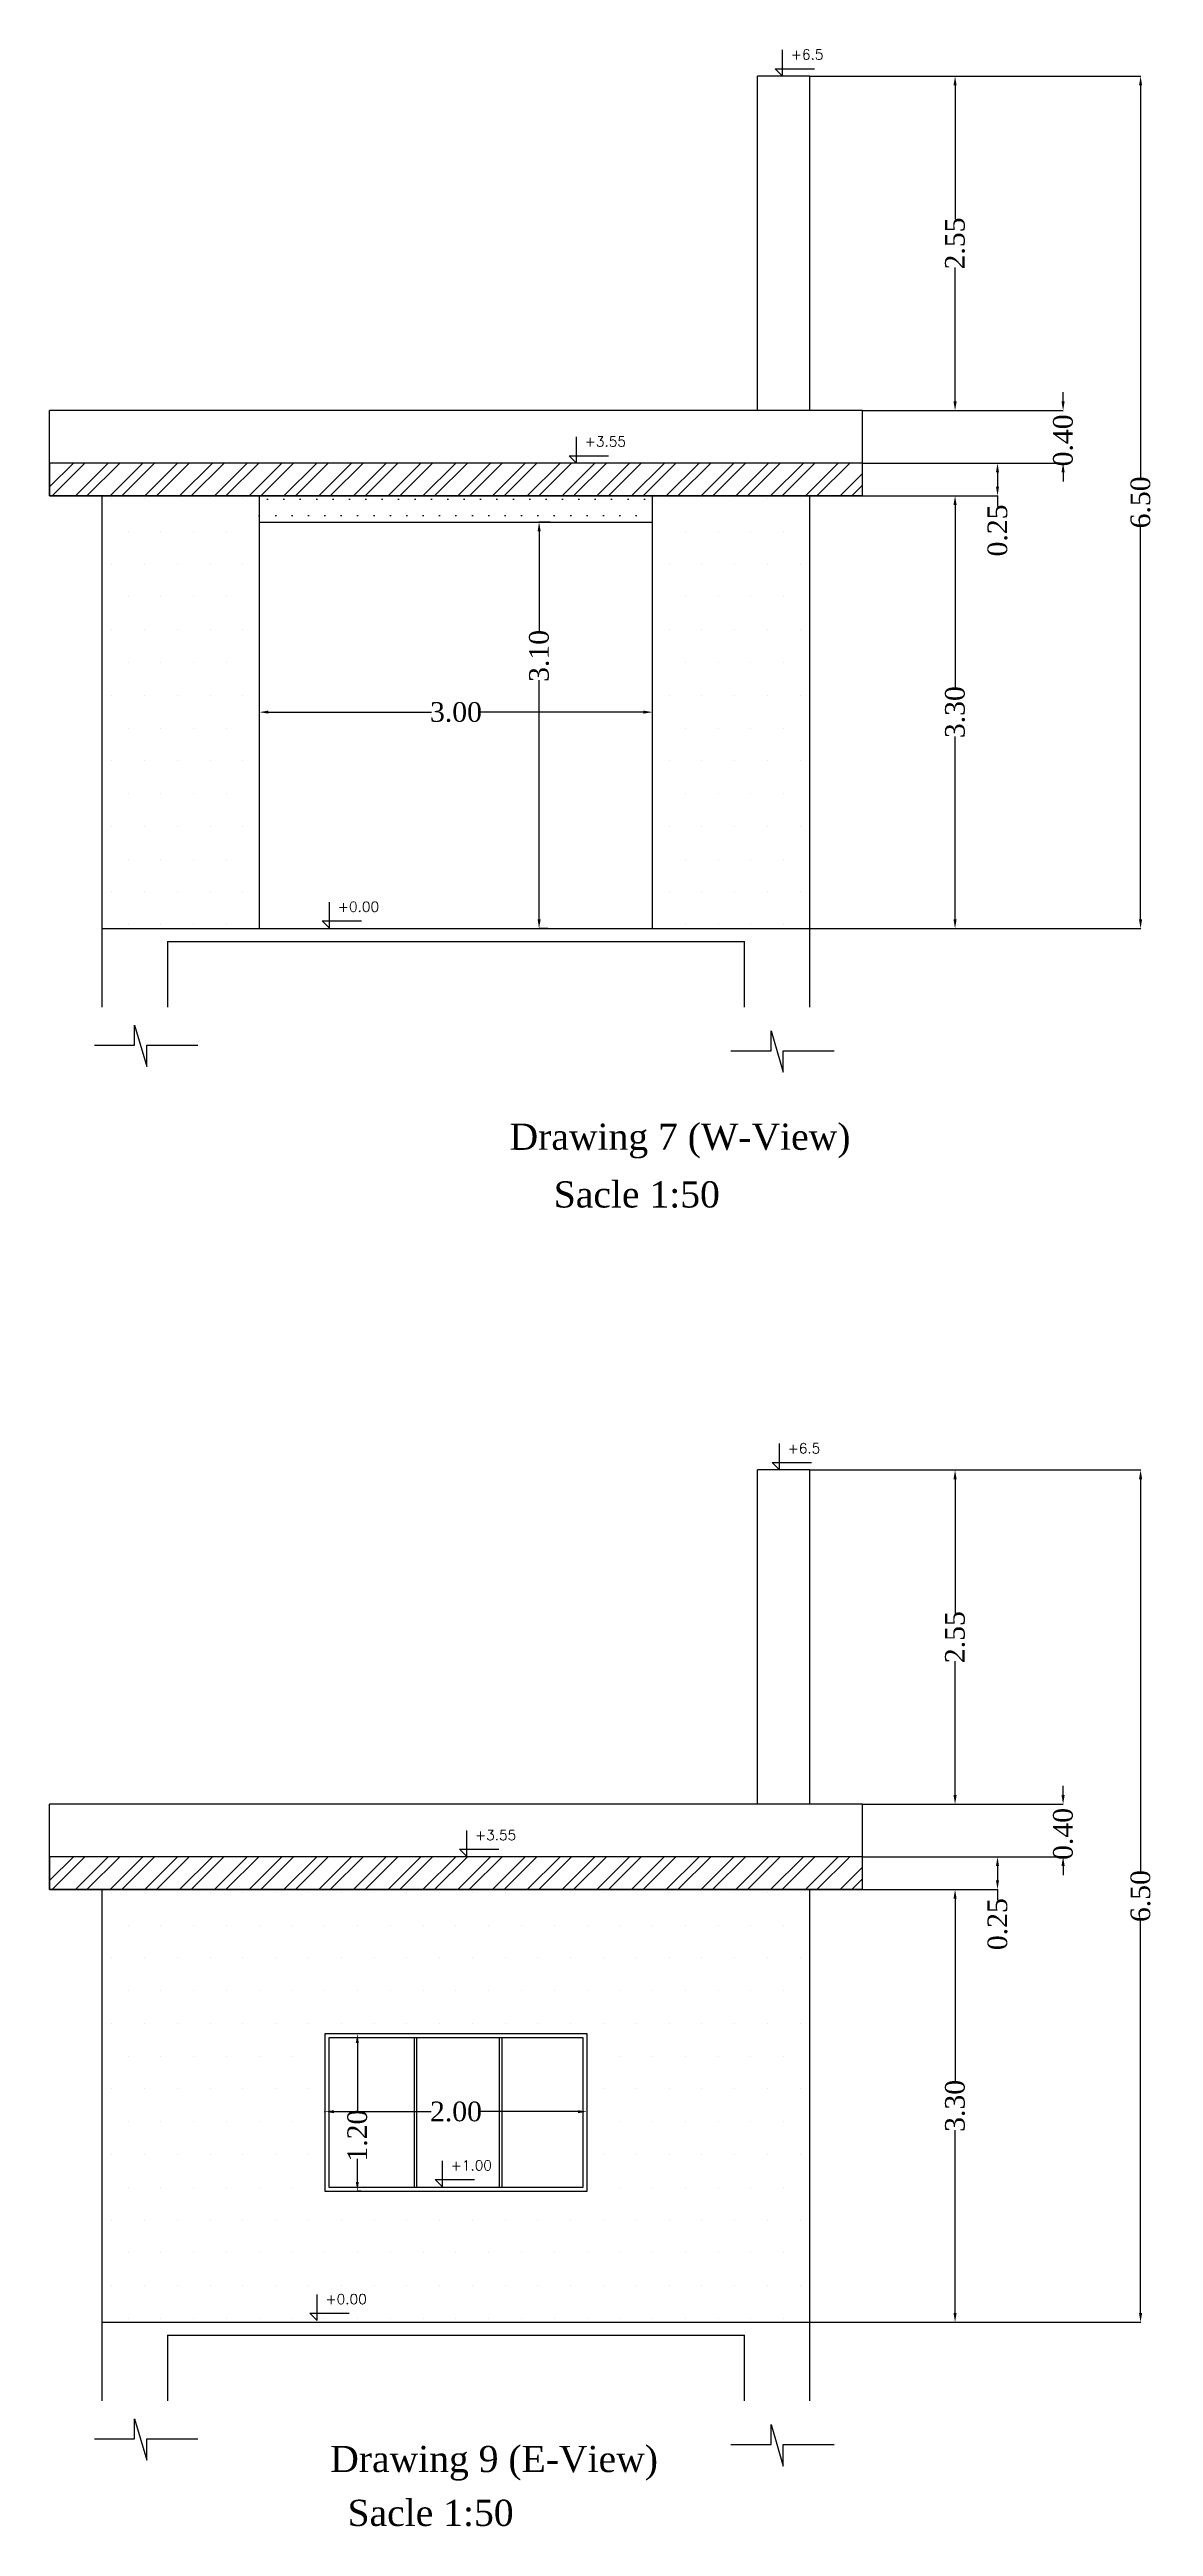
# Model space of a CAD drawing. Header units: inches. Extents: x 159757 to 319554, y 183473 to 366995.
# Drawn here: x 159759.9 to 159768.32, y 183516.41 to 183535.31 of the extents above; entities that cross this region are included whole.
import ezdxf

# ---------------------------------------------------------------- set-up
doc = ezdxf.new("R2010")
doc.units = ezdxf.units.IN
doc.header["$MEASUREMENT"] = 0
doc.header["$PDSIZE"] = 2
doc.layers.add('DIM6', color=180, linetype='Continuous')
doc.styles.add('ATT', font='TXT')
doc.styles.get("Standard").update_dxf_attribs({"font": 'times.ttf', "height": 0.15})
doc.styles.add('style13', font='times.ttf', dxfattribs={"height": 0.06})
doc.styles.add('STYLE2', font='romanc.shx', dxfattribs={"height": 50})
doc.dimstyles.new('Copy of dss', dxfattribs={"dimtxt": 0.18, "dimasz": 0.07, "dimexe": 0.18, "dimexo": 0.0625, "dimgap": 0.09, "dimtad": 0, "dimtoh": 1, "dimrnd": 0.05, "dimzin": 0, "dimdsep": 46, "dimtxsty": 'ATT', "dimcen": 0.09, "dimse1": 1, "dimse2": 1, "dimclrd": 8, "dimclrt": 2, "dimadec": 0, "dimazin": 0, "dimtfac": 1, "dimtofl": 0, "dimtmove": 0, "dimatfit": 3, "dimfxl": 0.18, "dimtolj": 1, "dimtzin": 0, "dimarcsym": 0})

# ---------------------------------------------------------------- blocks, each defined once
blk = doc.blocks.new('*D61')
at = {"layer": 'DEFPOINTS', "color": 0, "linetype": 'Continuous', "transparency": 16777216}
for p in [(159766.1, 183521.271), (159766.807, 183521.271), (159765.7, 183517.971)]:
    blk.add_point(p, dxfattribs=at)
at = {"layer": 'DIM6', "color": 0, "linetype": 'Continuous', "lineweight": -2, "transparency": 16777216}
for p, q in [((159766.102, 183521.271), (159766.808, 183521.271)), ((159765.702, 183517.971), (159766.808, 183517.971))]:
    blk.add_line(p, q, dxfattribs=at)
at = {"layer": 'DIM6', "color": 7, "linetype": 'Continuous', "lineweight": -2, "transparency": 16777216}
for p, q in [((159766.807, 183521.201), (159766.807, 183519.807)), ((159766.807, 183518.041), (159766.807, 183519.436))]:
    blk.add_line(p, q, dxfattribs=at)
at = {"layer": 'DIM6', "color": 7, "linetype": 'Continuous', "transparency": 16777216}
for points in [[(159766.795, 183521.201), (159766.819, 183521.201), (159766.807, 183521.271)], [(159766.795, 183518.041), (159766.819, 183518.041), (159766.807, 183517.971)]]:
    blk.add_solid(points, dxfattribs=at)
at = {"layer": 'DIM6', "color": 7, "linetype": 'Continuous', "transparency": 16777216, "insert": (159766.807, 183519.621), "char_height": 0.15, "attachment_point": 5, "rotation": 90}
blk.add_mtext('\\A1;3.30', dxfattribs=at)
blk = doc.blocks.new('*D62')
at = {"layer": 'DEFPOINTS', "color": 0, "linetype": 'Continuous', "transparency": 16777216}
for p in [(159766.1, 183521.521), (159767.131, 183521.521), (159766.1, 183521.271)]:
    blk.add_point(p, dxfattribs=at)
at = {"layer": 'DIM6', "color": 0, "linetype": 'Continuous', "lineweight": -2, "transparency": 16777216}
for p, q in [((159766.102, 183521.521), (159767.132, 183521.521)), ((159766.102, 183521.271), (159767.132, 183521.271))]:
    blk.add_line(p, q, dxfattribs=at)
at = {"layer": 'DIM6', "color": 7, "linetype": 'Continuous', "lineweight": -2, "transparency": 16777216}
for p, q in [((159767.131, 183521.451), (159767.131, 183521.341)), ((159767.131, 183521.271), (159767.131, 183521.19))]:
    blk.add_line(p, q, dxfattribs=at)
at = {"layer": 'DIM6', "color": 7, "linetype": 'Continuous', "transparency": 16777216}
for points in [[(159767.119, 183521.451), (159767.142, 183521.451), (159767.131, 183521.521)], [(159767.119, 183521.341), (159767.142, 183521.341), (159767.131, 183521.271)]]:
    blk.add_solid(points, dxfattribs=at)
at = {"layer": 'DIM6', "color": 7, "linetype": 'Continuous', "transparency": 16777216, "insert": (159767.131, 183521.007), "char_height": 0.15, "attachment_point": 5, "rotation": 90}
blk.add_mtext('\\A1;0.25', dxfattribs=at)
blk = doc.blocks.new('*D63')
at = {"layer": 'DEFPOINTS', "color": 0, "linetype": 'Continuous', "transparency": 16777216}
for p in [(159766.1, 183521.921), (159767.631, 183521.921), (159766.1, 183521.521)]:
    blk.add_point(p, dxfattribs=at)
at = {"layer": 'DIM6', "color": 7, "linetype": 'Continuous', "lineweight": -2, "transparency": 16777216}
for p, q in [((159767.631, 183521.991), (159767.631, 183522.061)), ((159767.631, 183521.451), (159767.631, 183521.381))]:
    blk.add_line(p, q, dxfattribs=at)
at = {"layer": 'DIM6', "color": 0, "linetype": 'Continuous', "lineweight": -2, "transparency": 16777216}
for p, q in [((159766.102, 183521.921), (159767.632, 183521.921)), ((159766.102, 183521.521), (159767.632, 183521.521))]:
    blk.add_line(p, q, dxfattribs=at)
at = {"layer": 'DIM6', "color": 7, "linetype": 'Continuous', "transparency": 16777216}
for points in [[(159767.619, 183521.991), (159767.643, 183521.991), (159767.631, 183521.921)], [(159767.619, 183521.451), (159767.643, 183521.451), (159767.631, 183521.521)]]:
    blk.add_solid(points, dxfattribs=at)
at = {"layer": 'DIM6', "color": 7, "linetype": 'Continuous', "transparency": 16777216, "insert": (159767.631, 183521.695), "char_height": 0.15, "attachment_point": 5, "rotation": 90}
blk.add_mtext('\\A1;0.40', dxfattribs=at)
blk = doc.blocks.new('*D64')
at = {"layer": 'DEFPOINTS', "color": 0, "linetype": 'Continuous', "transparency": 16777216}
for p in [(159765.7, 183524.471), (159766.807, 183524.471), (159766.1, 183521.921)]:
    blk.add_point(p, dxfattribs=at)
at = {"layer": 'DIM6', "color": 0, "linetype": 'Continuous', "lineweight": -2, "transparency": 16777216}
for p, q in [((159765.702, 183524.471), (159766.808, 183524.471)), ((159766.102, 183521.921), (159766.808, 183521.921))]:
    blk.add_line(p, q, dxfattribs=at)
at = {"layer": 'DIM6', "color": 7, "linetype": 'Continuous', "lineweight": -2, "transparency": 16777216}
for p, q in [((159766.807, 183524.401), (159766.807, 183523.38)), ((159766.807, 183521.991), (159766.807, 183523.012))]:
    blk.add_line(p, q, dxfattribs=at)
at = {"layer": 'DIM6', "color": 7, "linetype": 'Continuous', "transparency": 16777216}
for points in [[(159766.795, 183524.401), (159766.819, 183524.401), (159766.807, 183524.471)], [(159766.795, 183521.991), (159766.819, 183521.991), (159766.807, 183521.921)]]:
    blk.add_solid(points, dxfattribs=at)
at = {"layer": 'DIM6', "color": 7, "linetype": 'Continuous', "transparency": 16777216, "insert": (159766.807, 183523.196), "char_height": 0.15, "attachment_point": 5, "rotation": 90}
blk.add_mtext('\\A1;2.55', dxfattribs=at)
blk = doc.blocks.new('*D65')
at = {"layer": 'DEFPOINTS', "color": 0, "linetype": 'Continuous', "transparency": 16777216}
for p in [(159765.7, 183524.471), (159768.222, 183524.471), (159765.702, 183517.971)]:
    blk.add_point(p, dxfattribs=at)
at = {"layer": 'DIM6', "color": 0, "linetype": 'Continuous', "lineweight": -2, "transparency": 16777216}
for p, q in [((159765.702, 183524.471), (159768.223, 183524.471)), ((159765.704, 183517.971), (159768.223, 183517.971))]:
    blk.add_line(p, q, dxfattribs=at)
at = {"layer": 'DIM6', "color": 7, "linetype": 'Continuous', "lineweight": -2, "transparency": 16777216}
for p, q in [((159768.222, 183524.401), (159768.222, 183521.406)), ((159768.222, 183518.041), (159768.222, 183521.036))]:
    blk.add_line(p, q, dxfattribs=at)
at = {"layer": 'DIM6', "color": 7, "linetype": 'Continuous', "transparency": 16777216}
for points in [[(159768.21, 183524.401), (159768.234, 183524.401), (159768.222, 183524.471)], [(159768.21, 183518.041), (159768.234, 183518.041), (159768.222, 183517.971)]]:
    blk.add_solid(points, dxfattribs=at)
at = {"layer": 'DIM6', "color": 7, "linetype": 'Continuous', "transparency": 16777216, "insert": (159768.222, 183521.221), "char_height": 0.15, "attachment_point": 5, "rotation": 90}
blk.add_mtext('\\A1;6.50', dxfattribs=at)
blk = doc.blocks.new('*D66')
at = {"layer": 'DEFPOINTS', "color": 0, "linetype": 'Continuous', "transparency": 16777216}
for p in [(159762, 183519.571), (159764, 183519.577), (159764, 183519.571)]:
    blk.add_point(p, dxfattribs=at)
at = {"layer": 'DIM6', "color": 0, "linetype": 'Continuous', "lineweight": -2, "transparency": 16777216}
for p, q in [((159762, 183519.573), (159762, 183519.578)), ((159764, 183519.573), (159764, 183519.578))]:
    blk.add_line(p, q, dxfattribs=at)
at = {"layer": 'DIM6', "color": 7, "linetype": 'Continuous', "lineweight": -2, "transparency": 16777216}
for p, q in [((159762.07, 183519.577), (159762.812, 183519.577)), ((159763.93, 183519.577), (159763.187, 183519.577))]:
    blk.add_line(p, q, dxfattribs=at)
at = {"layer": 'DIM6', "color": 7, "linetype": 'Continuous', "transparency": 16777216}
for points in [[(159762.07, 183519.588), (159762.07, 183519.565), (159762, 183519.577)], [(159763.93, 183519.588), (159763.93, 183519.565), (159764, 183519.577)]]:
    blk.add_solid(points, dxfattribs=at)
at = {"layer": 'DIM6', "color": 7, "linetype": 'Continuous', "transparency": 16777216, "insert": (159763, 183519.577), "char_height": 0.15, "attachment_point": 5}
blk.add_mtext('\\A1;2.00', dxfattribs=at)
blk = doc.blocks.new('*D67')
at = {"layer": 'DEFPOINTS', "color": 0, "linetype": 'Continuous', "transparency": 16777216}
for p in [(159762.248, 183520.171), (159762.276, 183520.171), (159762.276, 183518.971)]:
    blk.add_point(p, dxfattribs=at)
at = {"layer": 'DIM6', "color": 0, "linetype": 'Continuous', "lineweight": -2, "transparency": 16777216}
for p, q in [((159762.274, 183520.171), (159762.246, 183520.171)), ((159762.274, 183518.971), (159762.246, 183518.971))]:
    blk.add_line(p, q, dxfattribs=at)
at = {"layer": 'DIM6', "color": 7, "linetype": 'Continuous', "lineweight": -2, "transparency": 16777216}
for p, q in [((159762.248, 183520.101), (159762.248, 183519.571)), ((159762.248, 183519.041), (159762.248, 183519.218))]:
    blk.add_line(p, q, dxfattribs=at)
at = {"layer": 'DIM6', "color": 7, "linetype": 'Continuous', "transparency": 16777216}
for points in [[(159762.236, 183520.101), (159762.259, 183520.101), (159762.248, 183520.171)], [(159762.236, 183519.041), (159762.259, 183519.041), (159762.248, 183518.971)]]:
    blk.add_solid(points, dxfattribs=at)
at = {"layer": 'DIM6', "color": 7, "linetype": 'Continuous', "transparency": 16777216, "insert": (159762.248, 183519.394), "char_height": 0.15, "attachment_point": 5, "rotation": 90}
blk.add_mtext('\\A1;1.20', dxfattribs=at)
blk = doc.blocks.new('*D68')
at = {"layer": 'DEFPOINTS', "color": 0, "linetype": 'Continuous', "transparency": 16777216}
for p in [(159766.1, 183531.901), (159766.807, 183531.901), (159765.7, 183528.601)]:
    blk.add_point(p, dxfattribs=at)
at = {"layer": 'DIM6', "color": 0, "linetype": 'Continuous', "lineweight": -2, "transparency": 16777216}
for p, q in [((159766.102, 183531.901), (159766.808, 183531.901)), ((159765.702, 183528.601), (159766.808, 183528.601))]:
    blk.add_line(p, q, dxfattribs=at)
at = {"layer": 'DIM6', "color": 7, "linetype": 'Continuous', "lineweight": -2, "transparency": 16777216}
for p, q in [((159766.807, 183531.831), (159766.807, 183530.437)), ((159766.807, 183528.671), (159766.807, 183530.066))]:
    blk.add_line(p, q, dxfattribs=at)
at = {"layer": 'DIM6', "color": 7, "linetype": 'Continuous', "transparency": 16777216}
for points in [[(159766.795, 183531.831), (159766.819, 183531.831), (159766.807, 183531.901)], [(159766.795, 183528.671), (159766.819, 183528.671), (159766.807, 183528.601)]]:
    blk.add_solid(points, dxfattribs=at)
at = {"layer": 'DIM6', "color": 7, "linetype": 'Continuous', "transparency": 16777216, "insert": (159766.807, 183530.251), "char_height": 0.15, "attachment_point": 5, "rotation": 90}
blk.add_mtext('\\A1;3.30', dxfattribs=at)
blk = doc.blocks.new('*D69')
at = {"layer": 'DEFPOINTS', "color": 0, "linetype": 'Continuous', "transparency": 16777216}
for p in [(159766.1, 183532.151), (159767.131, 183532.151), (159766.1, 183531.901)]:
    blk.add_point(p, dxfattribs=at)
at = {"layer": 'DIM6', "color": 0, "linetype": 'Continuous', "lineweight": -2, "transparency": 16777216}
for p, q in [((159766.102, 183532.151), (159767.132, 183532.151)), ((159766.102, 183531.901), (159767.132, 183531.901))]:
    blk.add_line(p, q, dxfattribs=at)
at = {"layer": 'DIM6', "color": 7, "linetype": 'Continuous', "lineweight": -2, "transparency": 16777216}
for p, q in [((159767.131, 183532.081), (159767.131, 183531.971)), ((159767.131, 183531.901), (159767.131, 183531.82))]:
    blk.add_line(p, q, dxfattribs=at)
at = {"layer": 'DIM6', "color": 7, "linetype": 'Continuous', "transparency": 16777216}
for points in [[(159767.119, 183532.081), (159767.142, 183532.081), (159767.131, 183532.151)], [(159767.119, 183531.971), (159767.142, 183531.971), (159767.131, 183531.901)]]:
    blk.add_solid(points, dxfattribs=at)
at = {"layer": 'DIM6', "color": 7, "linetype": 'Continuous', "transparency": 16777216, "insert": (159767.131, 183531.637), "char_height": 0.15, "attachment_point": 5, "rotation": 90}
blk.add_mtext('\\A1;0.25', dxfattribs=at)
blk = doc.blocks.new('*D70')
at = {"layer": 'DEFPOINTS', "color": 0, "linetype": 'Continuous', "transparency": 16777216}
for p in [(159766.1, 183532.551), (159767.631, 183532.551), (159766.1, 183532.151)]:
    blk.add_point(p, dxfattribs=at)
at = {"layer": 'DIM6', "color": 0, "linetype": 'Continuous', "lineweight": -2, "transparency": 16777216}
for p, q in [((159766.102, 183532.551), (159767.632, 183532.551)), ((159766.102, 183532.151), (159767.632, 183532.151))]:
    blk.add_line(p, q, dxfattribs=at)
at = {"layer": 'DIM6', "color": 7, "linetype": 'Continuous', "lineweight": -2, "transparency": 16777216}
for p, q in [((159767.631, 183532.621), (159767.631, 183532.691)), ((159767.631, 183532.081), (159767.631, 183532.011))]:
    blk.add_line(p, q, dxfattribs=at)
at = {"layer": 'DIM6', "color": 7, "linetype": 'Continuous', "transparency": 16777216}
for points in [[(159767.619, 183532.621), (159767.643, 183532.621), (159767.631, 183532.551)], [(159767.619, 183532.081), (159767.643, 183532.081), (159767.631, 183532.151)]]:
    blk.add_solid(points, dxfattribs=at)
at = {"layer": 'DIM6', "color": 7, "linetype": 'Continuous', "transparency": 16777216, "insert": (159767.631, 183532.324), "char_height": 0.15, "attachment_point": 5, "rotation": 90}
blk.add_mtext('\\A1;0.40', dxfattribs=at)
blk = doc.blocks.new('*D71')
at = {"layer": 'DEFPOINTS', "color": 0, "linetype": 'Continuous', "transparency": 16777216}
for p in [(159765.7, 183535.101), (159766.807, 183535.101), (159766.1, 183532.551)]:
    blk.add_point(p, dxfattribs=at)
at = {"layer": 'DIM6', "color": 0, "linetype": 'Continuous', "lineweight": -2, "transparency": 16777216}
for p, q in [((159765.702, 183535.101), (159766.808, 183535.101)), ((159766.102, 183532.551), (159766.808, 183532.551))]:
    blk.add_line(p, q, dxfattribs=at)
at = {"layer": 'DIM6', "color": 7, "linetype": 'Continuous', "lineweight": -2, "transparency": 16777216}
for p, q in [((159766.807, 183535.031), (159766.807, 183534.01)), ((159766.807, 183532.621), (159766.807, 183533.642))]:
    blk.add_line(p, q, dxfattribs=at)
at = {"layer": 'DIM6', "color": 7, "linetype": 'Continuous', "transparency": 16777216}
for points in [[(159766.795, 183535.031), (159766.819, 183535.031), (159766.807, 183535.101)], [(159766.795, 183532.621), (159766.819, 183532.621), (159766.807, 183532.551)]]:
    blk.add_solid(points, dxfattribs=at)
at = {"layer": 'DIM6', "color": 7, "linetype": 'Continuous', "transparency": 16777216, "insert": (159766.807, 183533.826), "char_height": 0.15, "attachment_point": 5, "rotation": 90}
blk.add_mtext('\\A1;2.55', dxfattribs=at)
blk = doc.blocks.new('*D72')
at = {"layer": 'DEFPOINTS', "color": 0, "linetype": 'Continuous', "transparency": 16777216}
for p in [(159765.7, 183535.101), (159768.222, 183535.101), (159765.702, 183528.601)]:
    blk.add_point(p, dxfattribs=at)
at = {"layer": 'DIM6', "color": 0, "linetype": 'Continuous', "lineweight": -2, "transparency": 16777216}
for p, q in [((159765.702, 183535.101), (159768.223, 183535.101)), ((159765.704, 183528.601), (159768.223, 183528.601))]:
    blk.add_line(p, q, dxfattribs=at)
at = {"layer": 'DIM6', "color": 7, "linetype": 'Continuous', "lineweight": -2, "transparency": 16777216}
for p, q in [((159768.222, 183535.031), (159768.222, 183532.036)), ((159768.222, 183528.671), (159768.222, 183531.666))]:
    blk.add_line(p, q, dxfattribs=at)
at = {"layer": 'DIM6', "color": 7, "linetype": 'Continuous', "transparency": 16777216}
for points in [[(159768.21, 183535.031), (159768.234, 183535.031), (159768.222, 183535.101)], [(159768.21, 183528.671), (159768.234, 183528.671), (159768.222, 183528.601)]]:
    blk.add_solid(points, dxfattribs=at)
at = {"layer": 'DIM6', "color": 7, "linetype": 'Continuous', "transparency": 16777216, "insert": (159768.222, 183531.851), "char_height": 0.15, "attachment_point": 5, "rotation": 90}
blk.add_mtext('\\A1;6.50', dxfattribs=at)
blk = doc.blocks.new('*D73')
at = {"layer": 'DEFPOINTS', "color": 0, "linetype": 'Continuous', "transparency": 16777216}
for p in [(159761.5, 183530.251), (159764.5, 183530.251), (159764.5, 183530.251)]:
    blk.add_point(p, dxfattribs=at)
at = {"layer": 'DIM6', "color": 0, "linetype": 'Continuous', "lineweight": -2, "transparency": 16777216}
for p, q in [((159761.5, 183530.253), (159761.5, 183530.253)), ((159764.5, 183530.253), (159764.5, 183530.253))]:
    blk.add_line(p, q, dxfattribs=at)
at = {"layer": 'DIM6', "color": 7, "linetype": 'Continuous', "lineweight": -2, "transparency": 16777216}
for p, q in [((159761.57, 183530.251), (159762.814, 183530.251)), ((159764.43, 183530.251), (159763.185, 183530.251))]:
    blk.add_line(p, q, dxfattribs=at)
at = {"layer": 'DIM6', "color": 7, "linetype": 'Continuous', "transparency": 16777216}
for points in [[(159761.57, 183530.263), (159761.57, 183530.24), (159761.5, 183530.251)], [(159764.43, 183530.263), (159764.43, 183530.24), (159764.5, 183530.251)]]:
    blk.add_solid(points, dxfattribs=at)
at = {"layer": 'DIM6', "color": 7, "linetype": 'Continuous', "transparency": 16777216, "insert": (159763, 183530.251), "char_height": 0.15, "attachment_point": 5}
blk.add_mtext('\\A1;3.00', dxfattribs=at)
blk = doc.blocks.new('*D74')
at = {"layer": 'DEFPOINTS', "color": 0, "linetype": 'Continuous', "transparency": 16777216}
for p in [(159763.634, 183531.701), (159763.72, 183531.701), (159763.703, 183528.601)]:
    blk.add_point(p, dxfattribs=at)
at = {"layer": 'DIM6', "color": 0, "linetype": 'Continuous', "lineweight": -2, "transparency": 16777216}
for p, q in [((159763.718, 183531.701), (159763.633, 183531.701)), ((159763.701, 183528.601), (159763.633, 183528.601))]:
    blk.add_line(p, q, dxfattribs=at)
at = {"layer": 'DIM6', "color": 7, "linetype": 'Continuous', "lineweight": -2, "transparency": 16777216}
for p, q in [((159763.634, 183531.631), (159763.634, 183530.866)), ((159763.634, 183528.671), (159763.634, 183530.495))]:
    blk.add_line(p, q, dxfattribs=at)
at = {"layer": 'DIM6', "color": 7, "linetype": 'Continuous', "transparency": 16777216}
for points in [[(159763.623, 183531.631), (159763.646, 183531.631), (159763.634, 183531.701)], [(159763.623, 183528.671), (159763.646, 183528.671), (159763.634, 183528.601)]]:
    blk.add_solid(points, dxfattribs=at)
at = {"layer": 'DIM6', "color": 7, "linetype": 'Continuous', "transparency": 16777216, "insert": (159763.634, 183530.68), "char_height": 0.15, "attachment_point": 5, "rotation": 90}
blk.add_mtext('\\A1;3.10', dxfattribs=at)

msp = doc.modelspace()

# ---------------------------------------------------------------- hatches: boundary and pattern name
at = {"layer": 'DIM6', "linetype": 'Continuous'}
h = msp.add_hatch(dxfattribs=at)
h.set_pattern_fill('ANSI32', scale=0.5, style=0)
h.set_pattern_definition([(45, (0, 10.62988), (-0.13258252147, 0.13258252147), []), (45, (0.08839, 10.62988), (-0.13258252147, 0.13258252147), [])])
h.paths.add_polyline_path([(159759.9, 183531.901), (159766.1, 183531.901), (159766.1, 183532.151), (159759.9, 183532.151)])
h = msp.add_hatch(dxfattribs=at)
h.set_pattern_fill('DOTS', scale=2, style=0)
h.paths.add_polyline_path([(159761.5, 183531.701), (159764.5, 183531.701), (159764.5, 183531.901), (159761.5, 183531.901)])
h = msp.add_hatch(dxfattribs=at)
h.set_pattern_fill('ANSI32', scale=0.5, style=0)
h.paths.add_polyline_path([(159759.9, 183521.271), (159766.1, 183521.271), (159766.1, 183521.521), (159759.9, 183521.521)])

# ---------------------------------------------------------------- linework, layer by layer
at = {"layer": 'DIM6', "color": 7, "linetype": 'Continuous'}
for p, q in [((159765.491, 183535.103), (159765.491, 183535.303)), ((159765.3, 183532.551), (159765.3, 183535.101)), ((159765.7, 183535.101), (159765.3, 183535.101)), ((159765.435, 183535.159), (159765.491, 183535.103)), ((159765.435, 183535.159), (159765.735, 183535.159)), ((159765.7, 183532.551), (159765.7, 183535.101)), ((159766.1, 183532.551), (159759.9, 183532.551)), ((159759.9, 183531.901), (159759.9, 183532.551)), ((159766.1, 183531.901), (159766.1, 183532.551)), ((159763.919, 183532.151), (159763.919, 183532.351)), ((159766.1, 183532.151), (159759.9, 183532.151)), ((159763.863, 183532.207), (159763.919, 183532.151)), ((159763.863, 183532.207), (159764.163, 183532.207)), ((159766.1, 183531.901), (159759.9, 183531.901)), ((159760.3, 183531.901), (159760.3, 183528.001)), ((159760.375, 183531.88), (159760.375, 183531.88)), ((159760.625, 183531.88), (159760.625, 183531.88)), ((159760.875, 183531.88), (159760.875, 183531.88)), ((159761.125, 183531.88), (159761.125, 183531.88)), ((159761.375, 183531.88), (159761.375, 183531.88)), ((159761.5, 183531.901), (159761.5, 183528.601)), ((159764.5, 183528.601), (159764.5, 183531.901)), ((159764.625, 183531.88), (159764.625, 183531.88)), ((159764.875, 183531.88), (159764.875, 183531.88)), ((159765.125, 183531.88), (159765.125, 183531.88)), ((159765.375, 183531.88), (159765.375, 183531.88)), ((159765.625, 183531.88), (159765.625, 183531.88)), ((159765.7, 183528.001), (159765.7, 183531.901)), ((159760.5, 183531.63), (159760.5, 183531.63)), ((159760.75, 183531.63), (159760.75, 183531.63)), ((159761, 183531.63), (159761, 183531.63)), ((159761.25, 183531.63), (159761.25, 183531.63)), ((159761.5, 183531.63), (159761.5, 183531.63)), ((159764.5, 183531.63), (159764.5, 183531.63)), ((159764.75, 183531.63), (159764.75, 183531.63)), ((159765, 183531.63), (159765, 183531.63)), ((159765.25, 183531.63), (159765.25, 183531.63)), ((159765.5, 183531.63), (159765.5, 183531.63)), ((159760.375, 183531.38), (159760.375, 183531.38)), ((159760.625, 183531.38), (159760.625, 183531.38)), ((159760.875, 183531.38), (159760.875, 183531.38)), ((159761.125, 183531.38), (159761.125, 183531.38)), ((159761.375, 183531.38), (159761.375, 183531.38)), ((159764.625, 183531.38), (159764.625, 183531.38)), ((159764.875, 183531.38), (159764.875, 183531.38)), ((159765.125, 183531.38), (159765.125, 183531.38)), ((159765.375, 183531.38), (159765.375, 183531.38)), ((159765.625, 183531.38), (159765.625, 183531.38)), ((159760.5, 183531.13), (159760.5, 183531.13)), ((159760.75, 183531.13), (159760.75, 183531.13)), ((159761, 183531.13), (159761, 183531.13)), ((159761.25, 183531.13), (159761.25, 183531.13)), ((159761.5, 183531.13), (159761.5, 183531.13)), ((159764.5, 183531.13), (159764.5, 183531.13)), ((159764.75, 183531.13), (159764.75, 183531.13)), ((159765, 183531.13), (159765, 183531.13)), ((159765.25, 183531.13), (159765.25, 183531.13)), ((159765.5, 183531.13), (159765.5, 183531.13)), ((159760.375, 183530.88), (159760.375, 183530.88)), ((159760.625, 183530.88), (159760.625, 183530.88)), ((159760.875, 183530.88), (159760.875, 183530.88)), ((159761.125, 183530.88), (159761.125, 183530.88)), ((159761.375, 183530.88), (159761.375, 183530.88)), ((159764.625, 183530.88), (159764.625, 183530.88)), ((159764.875, 183530.88), (159764.875, 183530.88)), ((159765.125, 183530.88), (159765.125, 183530.88)), ((159765.375, 183530.88), (159765.375, 183530.88)), ((159765.625, 183530.88), (159765.625, 183530.88)), ((159760.5, 183530.63), (159760.5, 183530.63)), ((159760.75, 183530.63), (159760.75, 183530.63)), ((159761, 183530.63), (159761, 183530.63)), ((159761.25, 183530.63), (159761.25, 183530.63)), ((159761.5, 183530.63), (159761.5, 183530.63)), ((159764.5, 183530.63), (159764.5, 183530.63)), ((159764.75, 183530.63), (159764.75, 183530.63)), ((159765, 183530.63), (159765, 183530.63)), ((159765.25, 183530.63), (159765.25, 183530.63)), ((159765.5, 183530.63), (159765.5, 183530.63)), ((159760.375, 183530.38), (159760.375, 183530.38)), ((159760.625, 183530.38), (159760.625, 183530.38)), ((159760.875, 183530.38), (159760.875, 183530.38)), ((159761.125, 183530.38), (159761.125, 183530.38)), ((159761.375, 183530.38), (159761.375, 183530.38)), ((159764.625, 183530.38), (159764.625, 183530.38)), ((159764.875, 183530.38), (159764.875, 183530.38)), ((159765.125, 183530.38), (159765.125, 183530.38)), ((159765.375, 183530.38), (159765.375, 183530.38)), ((159765.625, 183530.38), (159765.625, 183530.38)), ((159760.5, 183530.13), (159760.5, 183530.13)), ((159760.75, 183530.13), (159760.75, 183530.13)), ((159761, 183530.13), (159761, 183530.13)), ((159761.25, 183530.13), (159761.25, 183530.13)), ((159761.5, 183530.13), (159761.5, 183530.13)), ((159764.5, 183530.13), (159764.5, 183530.13)), ((159764.75, 183530.13), (159764.75, 183530.13)), ((159765, 183530.13), (159765, 183530.13)), ((159765.25, 183530.13), (159765.25, 183530.13)), ((159765.5, 183530.13), (159765.5, 183530.13)), ((159760.375, 183529.88), (159760.375, 183529.88)), ((159760.625, 183529.88), (159760.625, 183529.88)), ((159760.875, 183529.88), (159760.875, 183529.88)), ((159761.125, 183529.88), (159761.125, 183529.88)), ((159761.375, 183529.88), (159761.375, 183529.88)), ((159764.625, 183529.88), (159764.625, 183529.88)), ((159764.875, 183529.88), (159764.875, 183529.88)), ((159765.125, 183529.88), (159765.125, 183529.88)), ((159765.375, 183529.88), (159765.375, 183529.88)), ((159765.625, 183529.88), (159765.625, 183529.88)), ((159760.5, 183529.63), (159760.5, 183529.63)), ((159760.75, 183529.63), (159760.75, 183529.63)), ((159761, 183529.63), (159761, 183529.63)), ((159761.25, 183529.63), (159761.25, 183529.63)), ((159761.5, 183529.63), (159761.5, 183529.63)), ((159764.5, 183529.63), (159764.5, 183529.63)), ((159764.75, 183529.63), (159764.75, 183529.63)), ((159765, 183529.63), (159765, 183529.63)), ((159765.25, 183529.63), (159765.25, 183529.63)), ((159765.5, 183529.63), (159765.5, 183529.63)), ((159760.375, 183529.38), (159760.375, 183529.38)), ((159760.625, 183529.38), (159760.625, 183529.38)), ((159760.875, 183529.38), (159760.875, 183529.38)), ((159761.125, 183529.38), (159761.125, 183529.38)), ((159761.375, 183529.38), (159761.375, 183529.38)), ((159764.625, 183529.38), (159764.625, 183529.38)), ((159764.875, 183529.38), (159764.875, 183529.38)), ((159765.125, 183529.38), (159765.125, 183529.38)), ((159765.375, 183529.38), (159765.375, 183529.38)), ((159765.625, 183529.38), (159765.625, 183529.38)), ((159760.5, 183529.13), (159760.5, 183529.13)), ((159760.75, 183529.13), (159760.75, 183529.13)), ((159761, 183529.13), (159761, 183529.13)), ((159761.25, 183529.13), (159761.25, 183529.13)), ((159761.5, 183529.13), (159761.5, 183529.13)), ((159764.5, 183529.13), (159764.5, 183529.13)), ((159764.75, 183529.13), (159764.75, 183529.13)), ((159765, 183529.13), (159765, 183529.13)), ((159765.25, 183529.13), (159765.25, 183529.13)), ((159765.5, 183529.13), (159765.5, 183529.13)), ((159760.375, 183528.88), (159760.375, 183528.88)), ((159760.625, 183528.88), (159760.625, 183528.88)), ((159760.875, 183528.88), (159760.875, 183528.88)), ((159761.125, 183528.88), (159761.125, 183528.88)), ((159761.375, 183528.88), (159761.375, 183528.88)), ((159762.036, 183528.603), (159762.036, 183528.803)), ((159764.625, 183528.88), (159764.625, 183528.88)), ((159764.875, 183528.88), (159764.875, 183528.88)), ((159765.125, 183528.88), (159765.125, 183528.88)), ((159765.375, 183528.88), (159765.375, 183528.88)), ((159765.625, 183528.88), (159765.625, 183528.88)), ((159760.3, 183528.601), (159765.7, 183528.601)), ((159760.5, 183528.63), (159760.5, 183528.63)), ((159760.75, 183528.63), (159760.75, 183528.63)), ((159761, 183528.63), (159761, 183528.63)), ((159761.25, 183528.63), (159761.25, 183528.63)), ((159761.5, 183528.63), (159761.5, 183528.63)), ((159761.98, 183528.659), (159762.036, 183528.603)), ((159761.98, 183528.659), (159762.28, 183528.659)), ((159764.5, 183528.63), (159764.5, 183528.63)), ((159764.75, 183528.63), (159764.75, 183528.63)), ((159765, 183528.63), (159765, 183528.63)), ((159765.25, 183528.63), (159765.25, 183528.63)), ((159765.5, 183528.63), (159765.5, 183528.63)), ((159760.8, 183528.501), (159765.2, 183528.501)), ((159760.8, 183528.501), (159760.8, 183528.001)), ((159765.2, 183528.001), (159765.2, 183528.501)), ((159760.549, 183527.712), (159760.549, 183527.865)), ((159760.549, 183527.865), (159760.641, 183527.548)), ((159765.404, 183527.668), (159765.404, 183527.821)), ((159765.404, 183527.821), (159765.496, 183527.504)), ((159760.242, 183527.712), (159760.549, 183527.712)), ((159760.641, 183527.548), (159760.641, 183527.712)), ((159760.641, 183527.712), (159761.03, 183527.712)), ((159765.097, 183527.668), (159765.404, 183527.668)), ((159765.496, 183527.504), (159765.496, 183527.668)), ((159765.496, 183527.668), (159765.885, 183527.668)), ((159765.468, 183524.472), (159765.468, 183524.672)), ((159765.7, 183524.471), (159765.3, 183524.471)), ((159765.3, 183521.921), (159765.3, 183524.471)), ((159765.411, 183524.529), (159765.468, 183524.472)), ((159765.411, 183524.529), (159765.711, 183524.529)), ((159765.7, 183521.921), (159765.7, 183524.471)), ((159759.9, 183521.271), (159759.9, 183521.921)), ((159766.1, 183521.921), (159759.9, 183521.921)), ((159766.1, 183521.271), (159766.1, 183521.921)), ((159763.026, 183521.579), (159763.082, 183521.522)), ((159763.026, 183521.579), (159763.326, 183521.579)), ((159763.082, 183521.522), (159763.082, 183521.722)), ((159766.1, 183521.521), (159759.9, 183521.521)), ((159766.1, 183521.271), (159759.9, 183521.271)), ((159760.3, 183521.271), (159760.3, 183517.371)), ((159760.375, 183521.25), (159760.375, 183521.25)), ((159760.625, 183521.25), (159760.625, 183521.25)), ((159760.875, 183521.25), (159760.875, 183521.25)), ((159761.125, 183521.25), (159761.125, 183521.25)), ((159761.375, 183521.25), (159761.375, 183521.25)), ((159761.625, 183521.25), (159761.625, 183521.25)), ((159761.875, 183521.25), (159761.875, 183521.25)), ((159762.125, 183521.25), (159762.125, 183521.25)), ((159762.375, 183521.25), (159762.375, 183521.25)), ((159762.625, 183521.25), (159762.625, 183521.25)), ((159762.875, 183521.25), (159762.875, 183521.25)), ((159763.125, 183521.25), (159763.125, 183521.25)), ((159763.375, 183521.25), (159763.375, 183521.25)), ((159763.625, 183521.25), (159763.625, 183521.25)), ((159763.875, 183521.25), (159763.875, 183521.25)), ((159764.125, 183521.25), (159764.125, 183521.25)), ((159764.375, 183521.25), (159764.375, 183521.25)), ((159764.625, 183521.25), (159764.625, 183521.25)), ((159764.875, 183521.25), (159764.875, 183521.25)), ((159765.125, 183521.25), (159765.125, 183521.25)), ((159765.375, 183521.25), (159765.375, 183521.25)), ((159765.625, 183521.25), (159765.625, 183521.25)), ((159765.7, 183517.371), (159765.7, 183521.271)), ((159760.5, 183521), (159760.5, 183521)), ((159760.75, 183521), (159760.75, 183521)), ((159761, 183521), (159761, 183521)), ((159761.25, 183521), (159761.25, 183521)), ((159761.5, 183521), (159761.5, 183521)), ((159761.75, 183521), (159761.75, 183521)), ((159762, 183521), (159762, 183521)), ((159762.25, 183521), (159762.25, 183521)), ((159762.5, 183521), (159762.5, 183521)), ((159762.75, 183521), (159762.75, 183521)), ((159763, 183521), (159763, 183521)), ((159763.25, 183521), (159763.25, 183521)), ((159763.5, 183521), (159763.5, 183521)), ((159763.75, 183521), (159763.75, 183521)), ((159764, 183521), (159764, 183521)), ((159764.25, 183521), (159764.25, 183521)), ((159764.5, 183521), (159764.5, 183521)), ((159764.75, 183521), (159764.75, 183521)), ((159765, 183521), (159765, 183521)), ((159765.25, 183521), (159765.25, 183521)), ((159765.5, 183521), (159765.5, 183521)), ((159760.375, 183520.75), (159760.375, 183520.75)), ((159760.625, 183520.75), (159760.625, 183520.75)), ((159760.875, 183520.75), (159760.875, 183520.75)), ((159761.125, 183520.75), (159761.125, 183520.75)), ((159761.375, 183520.75), (159761.375, 183520.75)), ((159761.625, 183520.75), (159761.625, 183520.75)), ((159761.875, 183520.75), (159761.875, 183520.75)), ((159762.125, 183520.75), (159762.125, 183520.75)), ((159762.375, 183520.75), (159762.375, 183520.75)), ((159762.625, 183520.75), (159762.625, 183520.75)), ((159762.875, 183520.75), (159762.875, 183520.75)), ((159763.125, 183520.75), (159763.125, 183520.75)), ((159763.375, 183520.75), (159763.375, 183520.75)), ((159763.625, 183520.75), (159763.625, 183520.75)), ((159763.875, 183520.75), (159763.875, 183520.75)), ((159764.125, 183520.75), (159764.125, 183520.75)), ((159764.375, 183520.75), (159764.375, 183520.75)), ((159764.625, 183520.75), (159764.625, 183520.75)), ((159764.875, 183520.75), (159764.875, 183520.75)), ((159765.125, 183520.75), (159765.125, 183520.75)), ((159765.375, 183520.75), (159765.375, 183520.75)), ((159765.625, 183520.75), (159765.625, 183520.75)), ((159760.5, 183520.5), (159760.5, 183520.5)), ((159760.75, 183520.5), (159760.75, 183520.5)), ((159761, 183520.5), (159761, 183520.5)), ((159761.25, 183520.5), (159761.25, 183520.5)), ((159761.5, 183520.5), (159761.5, 183520.5)), ((159761.75, 183520.5), (159761.75, 183520.5)), ((159762, 183520.5), (159762, 183520.5)), ((159762.25, 183520.5), (159762.25, 183520.5)), ((159762.5, 183520.5), (159762.5, 183520.5)), ((159762.75, 183520.5), (159762.75, 183520.5)), ((159763, 183520.5), (159763, 183520.5)), ((159763.25, 183520.5), (159763.25, 183520.5)), ((159763.5, 183520.5), (159763.5, 183520.5)), ((159763.75, 183520.5), (159763.75, 183520.5)), ((159764, 183520.5), (159764, 183520.5)), ((159764.25, 183520.5), (159764.25, 183520.5)), ((159764.5, 183520.5), (159764.5, 183520.5)), ((159764.75, 183520.5), (159764.75, 183520.5)), ((159765, 183520.5), (159765, 183520.5)), ((159765.25, 183520.5), (159765.25, 183520.5)), ((159765.5, 183520.5), (159765.5, 183520.5)), ((159760.375, 183520.25), (159760.375, 183520.25)), ((159760.625, 183520.25), (159760.625, 183520.25)), ((159760.875, 183520.25), (159760.875, 183520.25)), ((159761.125, 183520.25), (159761.125, 183520.25)), ((159761.375, 183520.25), (159761.375, 183520.25)), ((159761.625, 183520.25), (159761.625, 183520.25)), ((159761.875, 183520.25), (159761.875, 183520.25)), ((159762.125, 183520.25), (159762.125, 183520.25)), ((159762.375, 183520.25), (159762.375, 183520.25)), ((159762.625, 183520.25), (159762.625, 183520.25)), ((159762.875, 183520.25), (159762.875, 183520.25)), ((159763.125, 183520.25), (159763.125, 183520.25)), ((159763.375, 183520.25), (159763.375, 183520.25)), ((159763.625, 183520.25), (159763.625, 183520.25)), ((159763.875, 183520.25), (159763.875, 183520.25)), ((159764.125, 183520.25), (159764.125, 183520.25)), ((159764.375, 183520.25), (159764.375, 183520.25)), ((159764.625, 183520.25), (159764.625, 183520.25)), ((159764.875, 183520.25), (159764.875, 183520.25)), ((159765.125, 183520.25), (159765.125, 183520.25)), ((159765.375, 183520.25), (159765.375, 183520.25)), ((159765.625, 183520.25), (159765.625, 183520.25)), ((159763.97, 183520.141), (159762.03, 183520.141)), ((159762.03, 183520.141), (159762.03, 183519.001)), ((159762.68, 183520.141), (159762.68, 183519.001)), ((159762.7, 183520.141), (159762.7, 183519.001)), ((159763.33, 183520.141), (159763.33, 183519.001)), ((159763.35, 183520.141), (159763.35, 183519.001)), ((159763.97, 183519.001), (159763.97, 183520.141)), ((159760.5, 183520), (159760.5, 183520)), ((159760.75, 183520), (159760.75, 183520)), ((159761, 183520), (159761, 183520)), ((159761.25, 183520), (159761.25, 183520)), ((159761.5, 183520), (159761.5, 183520)), ((159761.75, 183520), (159761.75, 183520)), ((159762, 183520), (159762, 183520)), ((159764, 183520), (159764, 183520)), ((159764.25, 183520), (159764.25, 183520)), ((159764.5, 183520), (159764.5, 183520)), ((159764.75, 183520), (159764.75, 183520)), ((159765, 183520), (159765, 183520)), ((159765.25, 183520), (159765.25, 183520)), ((159765.5, 183520), (159765.5, 183520)), ((159760.375, 183519.75), (159760.375, 183519.75)), ((159760.625, 183519.75), (159760.625, 183519.75)), ((159760.875, 183519.75), (159760.875, 183519.75)), ((159761.125, 183519.75), (159761.125, 183519.75)), ((159761.375, 183519.75), (159761.375, 183519.75)), ((159761.625, 183519.75), (159761.625, 183519.75)), ((159761.875, 183519.75), (159761.875, 183519.75)), ((159764.125, 183519.75), (159764.125, 183519.75)), ((159764.375, 183519.75), (159764.375, 183519.75)), ((159764.625, 183519.75), (159764.625, 183519.75)), ((159764.875, 183519.75), (159764.875, 183519.75)), ((159765.125, 183519.75), (159765.125, 183519.75)), ((159765.375, 183519.75), (159765.375, 183519.75)), ((159765.625, 183519.75), (159765.625, 183519.75)), ((159760.5, 183519.5), (159760.5, 183519.5)), ((159760.75, 183519.5), (159760.75, 183519.5)), ((159761, 183519.5), (159761, 183519.5)), ((159761.25, 183519.5), (159761.25, 183519.5)), ((159761.5, 183519.5), (159761.5, 183519.5)), ((159761.75, 183519.5), (159761.75, 183519.5)), ((159762, 183519.5), (159762, 183519.5)), ((159764, 183519.5), (159764, 183519.5)), ((159764.25, 183519.5), (159764.25, 183519.5)), ((159764.5, 183519.5), (159764.5, 183519.5)), ((159764.75, 183519.5), (159764.75, 183519.5)), ((159765, 183519.5), (159765, 183519.5)), ((159765.25, 183519.5), (159765.25, 183519.5)), ((159765.5, 183519.5), (159765.5, 183519.5)), ((159760.375, 183519.25), (159760.375, 183519.25)), ((159760.625, 183519.25), (159760.625, 183519.25)), ((159760.875, 183519.25), (159760.875, 183519.25)), ((159761.125, 183519.25), (159761.125, 183519.25)), ((159761.375, 183519.25), (159761.375, 183519.25)), ((159761.625, 183519.25), (159761.625, 183519.25)), ((159761.875, 183519.25), (159761.875, 183519.25)), ((159762.898, 183519.003), (159762.898, 183519.203)), ((159764.125, 183519.25), (159764.125, 183519.25)), ((159764.375, 183519.25), (159764.375, 183519.25)), ((159764.625, 183519.25), (159764.625, 183519.25)), ((159764.875, 183519.25), (159764.875, 183519.25)), ((159765.125, 183519.25), (159765.125, 183519.25)), ((159765.375, 183519.25), (159765.375, 183519.25)), ((159765.625, 183519.25), (159765.625, 183519.25)), ((159760.5, 183519), (159760.5, 183519)), ((159760.75, 183519), (159760.75, 183519)), ((159761, 183519), (159761, 183519)), ((159761.25, 183519), (159761.25, 183519)), ((159761.5, 183519), (159761.5, 183519)), ((159761.75, 183519), (159761.75, 183519)), ((159762, 183519), (159762, 183519)), ((159762.03, 183519.001), (159763.97, 183519.001)), ((159762.841, 183519.059), (159762.898, 183519.003)), ((159762.841, 183519.059), (159763.141, 183519.059)), ((159764, 183519), (159764, 183519)), ((159764.25, 183519), (159764.25, 183519)), ((159764.5, 183519), (159764.5, 183519)), ((159764.75, 183519), (159764.75, 183519)), ((159765, 183519), (159765, 183519)), ((159765.25, 183519), (159765.25, 183519)), ((159765.5, 183519), (159765.5, 183519)), ((159760.375, 183518.75), (159760.375, 183518.75)), ((159760.625, 183518.75), (159760.625, 183518.75)), ((159760.875, 183518.75), (159760.875, 183518.75)), ((159761.125, 183518.75), (159761.125, 183518.75)), ((159761.375, 183518.75), (159761.375, 183518.75)), ((159761.625, 183518.75), (159761.625, 183518.75)), ((159761.875, 183518.75), (159761.875, 183518.75)), ((159762.125, 183518.75), (159762.125, 183518.75)), ((159762.375, 183518.75), (159762.375, 183518.75)), ((159762.625, 183518.75), (159762.625, 183518.75)), ((159762.875, 183518.75), (159762.875, 183518.75)), ((159763.125, 183518.75), (159763.125, 183518.75)), ((159763.375, 183518.75), (159763.375, 183518.75)), ((159763.625, 183518.75), (159763.625, 183518.75)), ((159763.875, 183518.75), (159763.875, 183518.75)), ((159764.125, 183518.75), (159764.125, 183518.75)), ((159764.375, 183518.75), (159764.375, 183518.75)), ((159764.625, 183518.75), (159764.625, 183518.75)), ((159764.875, 183518.75), (159764.875, 183518.75)), ((159765.125, 183518.75), (159765.125, 183518.75)), ((159765.375, 183518.75), (159765.375, 183518.75)), ((159765.625, 183518.75), (159765.625, 183518.75)), ((159760.5, 183518.5), (159760.5, 183518.5)), ((159760.75, 183518.5), (159760.75, 183518.5)), ((159761, 183518.5), (159761, 183518.5)), ((159761.25, 183518.5), (159761.25, 183518.5)), ((159761.5, 183518.5), (159761.5, 183518.5)), ((159761.75, 183518.5), (159761.75, 183518.5)), ((159762, 183518.5), (159762, 183518.5)), ((159762.25, 183518.5), (159762.25, 183518.5)), ((159762.5, 183518.5), (159762.5, 183518.5)), ((159762.75, 183518.5), (159762.75, 183518.5)), ((159763, 183518.5), (159763, 183518.5)), ((159763.25, 183518.5), (159763.25, 183518.5)), ((159763.5, 183518.5), (159763.5, 183518.5)), ((159763.75, 183518.5), (159763.75, 183518.5)), ((159764, 183518.5), (159764, 183518.5)), ((159764.25, 183518.5), (159764.25, 183518.5)), ((159764.5, 183518.5), (159764.5, 183518.5)), ((159764.75, 183518.5), (159764.75, 183518.5)), ((159765, 183518.5), (159765, 183518.5)), ((159765.25, 183518.5), (159765.25, 183518.5)), ((159765.5, 183518.5), (159765.5, 183518.5)), ((159760.375, 183518.25), (159760.375, 183518.25)), ((159760.625, 183518.25), (159760.625, 183518.25)), ((159760.875, 183518.25), (159760.875, 183518.25)), ((159761.125, 183518.25), (159761.125, 183518.25)), ((159761.375, 183518.25), (159761.375, 183518.25)), ((159761.625, 183518.25), (159761.625, 183518.25)), ((159761.875, 183518.25), (159761.875, 183518.25)), ((159761.942, 183517.983), (159761.942, 183518.183)), ((159762.125, 183518.25), (159762.125, 183518.25)), ((159762.375, 183518.25), (159762.375, 183518.25)), ((159762.625, 183518.25), (159762.625, 183518.25)), ((159762.875, 183518.25), (159762.875, 183518.25)), ((159763.125, 183518.25), (159763.125, 183518.25)), ((159763.375, 183518.25), (159763.375, 183518.25)), ((159763.625, 183518.25), (159763.625, 183518.25)), ((159763.875, 183518.25), (159763.875, 183518.25)), ((159764.125, 183518.25), (159764.125, 183518.25)), ((159764.375, 183518.25), (159764.375, 183518.25)), ((159764.625, 183518.25), (159764.625, 183518.25)), ((159764.875, 183518.25), (159764.875, 183518.25)), ((159765.125, 183518.25), (159765.125, 183518.25)), ((159765.375, 183518.25), (159765.375, 183518.25)), ((159765.625, 183518.25), (159765.625, 183518.25)), ((159760.5, 183518), (159760.5, 183518)), ((159760.75, 183518), (159760.75, 183518)), ((159761, 183518), (159761, 183518)), ((159761.25, 183518), (159761.25, 183518)), ((159761.5, 183518), (159761.5, 183518)), ((159761.75, 183518), (159761.75, 183518)), ((159761.886, 183518.039), (159761.942, 183517.983)), ((159761.886, 183518.039), (159762.186, 183518.039)), ((159762, 183518), (159762, 183518)), ((159762.25, 183518), (159762.25, 183518)), ((159762.5, 183518), (159762.5, 183518)), ((159762.75, 183518), (159762.75, 183518)), ((159763, 183518), (159763, 183518)), ((159763.25, 183518), (159763.25, 183518)), ((159763.5, 183518), (159763.5, 183518)), ((159763.75, 183518), (159763.75, 183518)), ((159764, 183518), (159764, 183518)), ((159764.25, 183518), (159764.25, 183518)), ((159764.5, 183518), (159764.5, 183518)), ((159764.75, 183518), (159764.75, 183518)), ((159765, 183518), (159765, 183518)), ((159765.25, 183518), (159765.25, 183518)), ((159765.5, 183518), (159765.5, 183518)), ((159760.3, 183517.971), (159765.7, 183517.971)), ((159760.8, 183517.871), (159765.2, 183517.871)), ((159760.8, 183517.871), (159760.8, 183517.371)), ((159765.2, 183517.371), (159765.2, 183517.871)), ((159760.549, 183517.082), (159760.549, 183517.235)), ((159760.549, 183517.235), (159760.641, 183516.918)), ((159760.242, 183517.082), (159760.549, 183517.082)), ((159760.641, 183516.918), (159760.641, 183517.082)), ((159760.641, 183517.082), (159761.03, 183517.082)), ((159765.097, 183517.038), (159765.404, 183517.038)), ((159765.404, 183517.038), (159765.404, 183517.191)), ((159765.404, 183517.191), (159765.496, 183516.874)), ((159765.496, 183516.874), (159765.496, 183517.038)), ((159765.496, 183517.038), (159765.885, 183517.038))]:
    msp.add_line(p, q, dxfattribs=at)
for points in [[(159759.9, 183531.901), (159766.1, 183531.901), (159766.1, 183532.151), (159759.9, 183532.151)], [(159761.5, 183531.701), (159764.5, 183531.701), (159764.5, 183531.901), (159761.5, 183531.901)], [(159759.9, 183521.271), (159766.1, 183521.271), (159766.1, 183521.521), (159759.9, 183521.521)], [(159762, 183518.971), (159764, 183518.971), (159764, 183520.171), (159762, 183520.171)]]:
    msp.add_lwpolyline(points, close=True, dxfattribs=at)
msp.add_lwpolyline([(159761.5, 183531.701), (159764.5, 183531.701)], dxfattribs=at)

# ---------------------------------------------------------------- texts
for s, height, style, p in [('+6.5', 0.0764, 'STYLE2', (159765.554, 183535.229)), ('+3.55', 0.0764, 'STYLE2', (159763.982, 183532.277)), ('+0.00', 0.0764, 'STYLE2', (159762.099, 183528.729)), ('Drawing 7 (W-View)', 0.2, 'style13', (159763.409, 183526.913)), ('Sacle 1:50', 0.2, 'style13', (159763.746, 183526.473)), ('+6.5', 0.0764, 'STYLE2', (159765.53, 183524.598)), ('+3.55', 0.0764, 'STYLE2', (159763.145, 183521.648)), ('+1.00', 0.0764, 'STYLE2', (159762.96, 183519.129)), ('+0.00', 0.0764, 'STYLE2', (159762.005, 183518.109)), ('Drawing 9 (E-View)', 0.2, 'style13', (159762.041, 183516.828)), ('Sacle 1:50', 0.2, 'style13', (159762.173, 183516.417))]:
    msp.add_text(s, height=height, dxfattribs=dict(at, style=style)).set_placement(p)

# ---------------------------------------------------------------- dimensions: what is measured, and where the dimension line sits
for base, p1, p2, picture, middle in [((159766.807, 183535.101), (159766.1, 183532.551), (159765.7, 183535.101), '*D71', (159766.807, 183533.826)), ((159768.222, 183535.101), (159765.702, 183528.601), (159765.7, 183535.101), '*D72', (159768.222, 183531.851)), ((159766.807, 183531.901), (159765.7, 183528.601), (159766.1, 183531.901), '*D68', (159766.807, 183530.251)), ((159766.807, 183524.471), (159766.1, 183521.921), (159765.7, 183524.471), '*D64', (159766.807, 183523.196)), ((159768.222, 183524.471), (159765.702, 183517.971), (159765.7, 183524.471), '*D65', (159768.222, 183521.221)), ((159766.807, 183521.271), (159765.7, 183517.971), (159766.1, 183521.271), '*D61', (159766.807, 183519.621))]:
    dim = msp.add_linear_dim(base=base, p1=p1, p2=p2, angle=90, dimstyle='Copy of dss', override={"dimtxt": 0.05, "dimexe": 0.0015, "dimexo": 0.002, "dimgap": 0, "dimtoh": 0, "dimtxsty": 'Standard', "dimse1": 0, "dimse2": 0, "dimclrd": 7, "dimclrt": 7, "dimfxl": 0}, dxfattribs=at)
    dim.commit()
    dim.dimension.update_dxf_attribs({"geometry": picture, "text_midpoint": middle})
for base, p1, p2, picture, middle in [((159767.631, 183532.551), (159766.1, 183532.151), (159766.1, 183532.551), '*D70', (159767.631, 183532.324)), ((159767.131, 183532.151), (159766.1, 183531.901), (159766.1, 183532.151), '*D69', (159767.131, 183531.637)), ((159763.634, 183531.701), (159763.703, 183528.601), (159763.72, 183531.701), '*D74', (159763.634, 183530.68)), ((159767.631, 183521.921), (159766.1, 183521.521), (159766.1, 183521.921), '*D63', (159767.631, 183521.695)), ((159767.131, 183521.521), (159766.1, 183521.271), (159766.1, 183521.521), '*D62', (159767.131, 183521.007)), ((159762.248, 183520.171), (159762.276, 183518.971), (159762.276, 183520.171), '*D67', (159762.248, 183519.394))]:
    dim = msp.add_linear_dim(base=base, p1=p1, p2=p2, angle=90, dimstyle='Copy of dss', override={"dimtxt": 0.05, "dimexe": 0.0015, "dimexo": 0.002, "dimgap": 0, "dimtoh": 0, "dimtxsty": 'Standard', "dimse1": 0, "dimse2": 0, "dimclrd": 7, "dimclrt": 7, "dimfxl": 0}, dxfattribs=at)
    dim.commit()
    dim.dimension.update_dxf_attribs({"geometry": picture, "text_midpoint": middle, "dimtype": 160})
for base, p1, p2, picture, middle in [((159764.5, 183530.251), (159761.5, 183530.251), (159764.5, 183530.251), '*D73', (159763, 183530.251)), ((159764, 183519.577), (159762, 183519.571), (159764, 183519.571), '*D66', (159763, 183519.577))]:
    dim = msp.add_linear_dim(base=base, p1=p1, p2=p2, dimstyle='Copy of dss', override={"dimtxt": 0.05, "dimexe": 0.0015, "dimexo": 0.002, "dimgap": 0, "dimtoh": 0, "dimtxsty": 'Standard', "dimse1": 0, "dimse2": 0, "dimclrd": 7, "dimclrt": 7, "dimfxl": 0}, dxfattribs=at)
    dim.commit()
    dim.dimension.update_dxf_attribs({"geometry": picture, "text_midpoint": middle})

doc.saveas('drawing.dxf')
